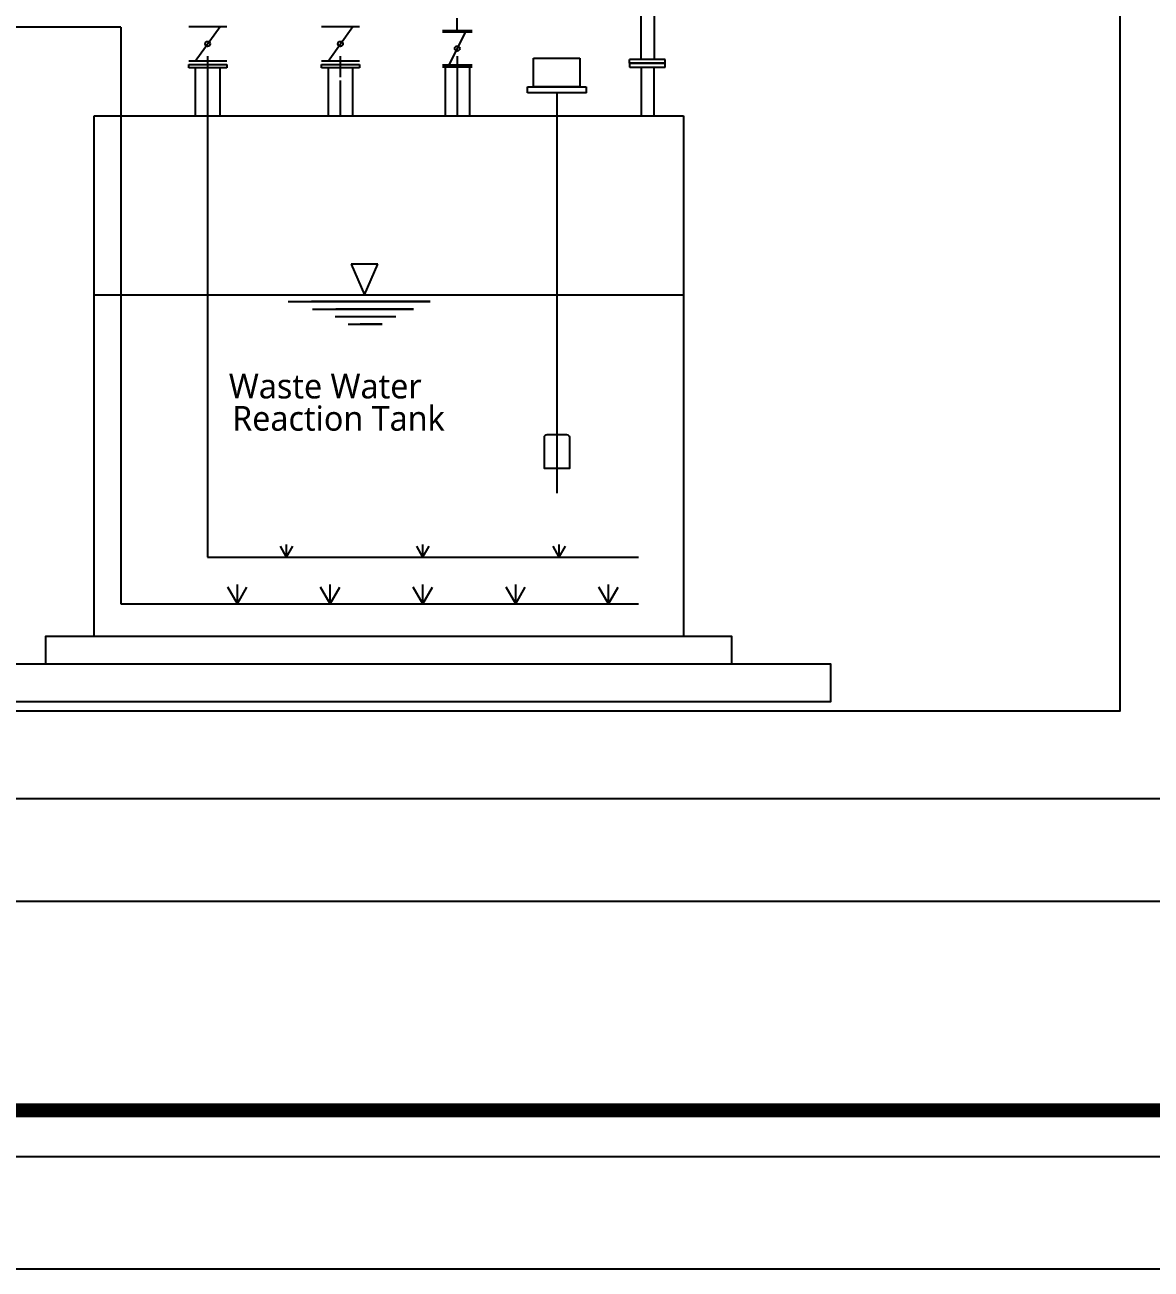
# Model space of a CAD drawing. Header units: millimetres. Extents: x -86 to 11742, y 5229 to 11464.
# Drawn here: x 5342.7 to 5499.1, y 5229.3 to 5402.2 of the extents above; entities that cross this region are included whole.
import ezdxf

# ---------------------------------------------------------------- set-up
doc = ezdxf.new("R2010")
doc.units = ezdxf.units.MM
doc.header["$LTSCALE"] = 5
for name, color, linetype in [('AUTO', 7, 'CONTINUOUS'), ('FORM', 7, 'CONTINUOUS'), ('NARA', 8, 'CONTINUOUS')]:
    doc.layers.add(name, color=color, linetype=linetype)
doc.styles.add('QQ', font='MALGUN.TTF.TTF')

# ---------------------------------------------------------------- blocks, each defined once
blk = doc.blocks.new('form')
at = {"layer": 'AUTO'}
blk.add_line((816.92, -15.6), (-24.08, -15.6), dxfattribs=at)
at = {"layer": 'FORM', "color": 3}
blk.add_lwpolyline([(0, 562.79), (792.83, 562.79), (792.83, 0), (0, 0)], close=True, dxfattribs=at)
at = {"layer": 'FORM', "color": 2, "const_width": 1.94}
blk.add_lwpolyline([(12.48, 6.47), (12.48, 555.28), (781.78, 555.28), (781.78, 6.47)], close=True, dxfattribs=at)

msp = doc.modelspace()

# ---------------------------------------------------------------- linework, layer by layer
at = {"layer": 'AUTO', "color": 2}
for p, q in [((5082, 5294.71), (5709, 5294.71)), ((5082, 5280.46), (5709, 5280.46))]:
    msp.add_line(p, q, dxfattribs=at)
at = {"layer": 'AUTO'}
msp.add_lwpolyline([(5228.72, 5472.93), (5494.76, 5472.93), (5494.76, 5306.81), (5228.72, 5306.81)], close=True, dxfattribs=at)
at = {"layer": 'NARA', "color": 8}
for p, q in [((5428.26, 5397.35), (5428.26, 5437.14)), ((5430.09, 5437.14), (5430.09, 5397.38)), ((5402.72, 5401.39), (5402.72, 5403.07)), ((5356, 5401.86), (5281.08, 5401.86)), ((5356, 5401.86), (5356, 5321.76)), ((5365.42, 5401.93), (5370.7, 5401.93)), ((5366.33, 5397.11), (5369.78, 5401.93)), ((5383.86, 5401.93), (5389.14, 5401.93)), ((5384.78, 5397.11), (5388.22, 5401.93)), ((5400.66, 5401.39), (5404.79, 5401.39)), ((5404.79, 5401.16), (5400.66, 5401.16)), ((5401.58, 5396.57), (5403.87, 5401.16)), ((5368.02, 5397.8), (5368.02, 5389.54)), ((5386.46, 5397.8), (5386.46, 5394.88)), ((5402.72, 5397.8), (5402.72, 5389.54)), ((5413.3, 5393.53), (5413.3, 5397.55)), ((5413.3, 5397.55), (5419.73, 5397.55)), ((5419.73, 5397.55), (5419.73, 5393.53)), ((5370.7, 5397.11), (5365.42, 5397.11)), ((5365.42, 5396.19), (5365.42, 5396.65)), ((5365.42, 5396.65), (5370.7, 5396.65)), ((5370.7, 5396.19), (5365.42, 5396.19)), ((5366.33, 5396.19), (5366.33, 5389.54)), ((5369.78, 5396.19), (5366.33, 5396.19)), ((5369.78, 5389.54), (5369.78, 5396.19)), ((5370.7, 5396.65), (5370.7, 5396.19)), ((5389.14, 5397.11), (5383.86, 5397.11)), ((5383.86, 5396.19), (5383.86, 5396.65)), ((5383.86, 5396.65), (5389.14, 5396.65)), ((5389.14, 5396.19), (5383.86, 5396.19)), ((5384.78, 5396.19), (5384.78, 5389.54)), ((5388.22, 5396.19), (5384.78, 5396.19)), ((5388.22, 5389.54), (5388.22, 5396.19)), ((5389.14, 5396.65), (5389.14, 5396.19)), ((5404.79, 5396.57), (5400.66, 5396.57)), ((5400.66, 5396.34), (5404.79, 5396.34)), ((5401.04, 5396.19), (5401.04, 5389.54)), ((5404.48, 5389.54), (5404.48, 5396.19)), ((5426.66, 5396.84), (5426.66, 5397.35)), ((5431.62, 5397.35), (5426.66, 5397.35)), ((5431.62, 5396.84), (5426.66, 5396.84)), ((5428.26, 5396.28), (5428.26, 5389.54)), ((5430.09, 5389.54), (5430.09, 5396.28)), ((5431.62, 5396.84), (5431.62, 5397.35)), ((5368.02, 5394.43), (5368.02, 5394.09)), ((5386.46, 5394.43), (5386.46, 5394.09)), ((5386.46, 5394.09), (5386.46, 5389.54)), ((5402.72, 5394.43), (5402.72, 5394.09)), ((5412.48, 5392.75), (5420.68, 5392.75)), ((5412.49, 5393.54), (5420.64, 5393.54)), ((5412.49, 5392.72), (5412.49, 5393.54)), ((5420.64, 5392.72), (5412.49, 5392.72)), ((5419.73, 5393.53), (5413.3, 5393.53)), ((5416.57, 5392.72), (5416.57, 5337.1)), ((5416.58, 5392.75), (5418.99, 5392.75)), ((5420.64, 5393.54), (5420.64, 5392.72)), ((5352.29, 5317.22), (5352.29, 5389.54)), ((5352.29, 5389.54), (5434.13, 5389.54)), ((5368.02, 5389.54), (5368.02, 5328.24)), ((5434.13, 5389.54), (5434.13, 5317.22)), ((5391.67, 5368.93), (5388, 5368.93)), ((5388, 5368.93), (5389.83, 5364.64)), ((5389.83, 5364.64), (5391.67, 5368.93)), ((5352.29, 5364.64), (5434.13, 5364.64)), ((5379.22, 5363.75), (5398.95, 5363.75)), ((5398.95, 5363.75), (5382.49, 5363.75)), ((5382.6, 5362.69), (5396.63, 5362.69)), ((5385.76, 5361.63), (5394.2, 5361.63)), ((5396.63, 5362.69), (5385.87, 5362.69)), ((5387.56, 5360.58), (5392.31, 5360.58)), ((5392.31, 5360.58), (5389.25, 5360.58)), ((5379.02, 5328.24), (5378.15, 5329.74)), ((5379.02, 5328.24), (5379.02, 5329.97)), ((5379.02, 5328.24), (5379.88, 5329.74)), ((5397.96, 5328.24), (5397.09, 5329.74)), ((5397.96, 5328.24), (5397.96, 5329.97)), ((5397.96, 5328.24), (5398.82, 5329.74)), ((5416.9, 5328.24), (5416.03, 5329.74)), ((5416.9, 5328.24), (5416.9, 5329.97)), ((5416.9, 5328.24), (5417.76, 5329.74)), ((5368.02, 5328.24), (5427.9, 5328.24)), ((5372.18, 5321.76), (5370.84, 5324.07)), ((5372.18, 5321.76), (5372.18, 5324.42)), ((5372.18, 5321.76), (5373.51, 5324.07)), ((5385.07, 5321.76), (5383.73, 5324.07)), ((5385.07, 5321.76), (5385.07, 5324.42)), ((5385.07, 5321.76), (5386.4, 5324.07)), ((5397.96, 5321.76), (5396.62, 5324.07)), ((5397.96, 5321.76), (5397.96, 5324.42)), ((5397.96, 5321.76), (5399.29, 5324.07)), ((5410.85, 5321.76), (5409.51, 5324.07)), ((5410.85, 5321.76), (5410.85, 5324.42)), ((5410.85, 5321.76), (5412.18, 5324.07)), ((5423.74, 5321.76), (5422.4, 5324.07)), ((5423.74, 5321.76), (5423.74, 5324.42)), ((5423.74, 5321.76), (5425.07, 5324.07)), ((5356, 5321.76), (5427.9, 5321.76)), ((5434.13, 5317.22), (5352.29, 5317.22))]:
    msp.add_line(p, q, dxfattribs=at)
for points in [[(5426.66, 5396.37, 0.414214), (5426.75, 5396.28), (5431.53, 5396.28, 0.414214), (5431.62, 5396.37), (5431.62, 5396.79), (5426.66, 5396.79)], [(5414.83, 5344.87, -0.414214), (5415.21, 5345.25), (5417.92, 5345.25, -0.414214), (5418.3, 5344.87), (5418.3, 5340.52), (5414.83, 5340.52)]]:
    msp.add_lwpolyline(points, format="xyb", close=True, dxfattribs=at)
for points in [[(5345.55, 5313.39), (5440.87, 5313.39), (5440.87, 5317.22), (5345.55, 5317.22)], [(5231.24, 5313.39), (5454.58, 5313.39), (5454.58, 5308.14), (5231.24, 5308.14)]]:
    msp.add_lwpolyline(points, close=True, dxfattribs=at)
for centre, radius in [((5368.05, 5399.52), 0.345), ((5386.49, 5399.52), 0.345), ((5402.72, 5398.87), 0.341)]:
    msp.add_circle(centre, radius, dxfattribs=at)

# ---------------------------------------------------------------- block references
at = {"layer": 'AUTO', "xscale": 0.999994771384126, "yscale": 0.999994771384126, "zscale": 0.999994771384126}
msp.add_blockref('form', (5038.01, 5244.93), dxfattribs=at)

# ---------------------------------------------------------------- texts
at = {"layer": 'NARA', "color": 8, "style": 'QQ'}
for s, p in [('Waste Water ', (5371, 5350.27)), ('Reaction Tank', (5371.46, 5345.79))]:
    msp.add_text(s, height=3.4369, dxfattribs=at).set_placement(p)

doc.saveas('drawing.dxf')
